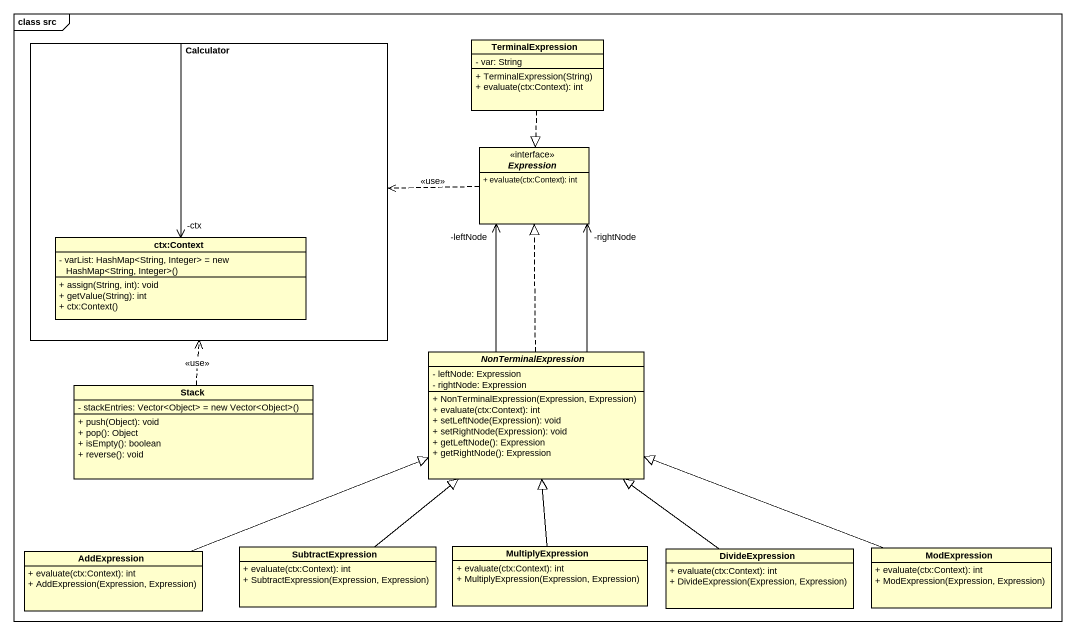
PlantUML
@startuml
mainframe class src
hide circle
hide empty members
skinparam classAttributeIconSize 0
rectangle Calculator {
  class "ctx:Context" as ctx_Context {
    {field} - varList: HashMap<String, Integer> = new HashMap<String, Integer>()
    + assign(String, int): void
    + getValue(String): int
    + ctx:Context()
  }
}
class TerminalExpression {
  - var: String
  + TerminalExpression(String)
  + evaluate(ctx:Context): int
}
interface Expression <<interface>> {
  + evaluate(ctx:Context): int
}
abstract class NonTerminalExpression {
  - leftNode: Expression
  - rightNode: Expression
  + NonTerminalExpression(Expression, Expression)
  + evaluate(ctx:Context): int
  + setLeftNode(Expression): void
  + setRightNode(Expression): void
  + getLeftNode(): Expression
  + getRightNode(): Expression
}
class "Stack" as Stack_ {
  {field} - stackEntries: Vector<Object> = new Vector<Object>()
  + push(Object): void
  + pop(): Object
  + isEmpty(): boolean
  + reverse(): void
}
class AddExpression {
  + evaluate(ctx:Context): int
  + AddExpression(Expression, Expression)
}
class SubtractExpression {
  + evaluate(ctx:Context): int
  + SubtractExpression(Expression, Expression)
}
class MultiplyExpression {
  + evaluate(ctx:Context): int
  + MultiplyExpression(Expression, Expression)
}
class DivideExpression {
  + evaluate(ctx:Context): int
  + DivideExpression(Expression, Expression)
}
class ModExpression {
  + evaluate(ctx:Context): int
  + ModExpression(Expression, Expression)
}
Calculator --> "-ctx" ctx_Context
TerminalExpression ..|> Expression
Expression .left.> Calculator : <<use>>
NonTerminalExpression -up-> "-leftNode" Expression
NonTerminalExpression -up-> "-rightNode" Expression
NonTerminalExpression .up.|> Expression
Stack_ .up.> Calculator : <<use>>
AddExpression -right-|> NonTerminalExpression
SubtractExpression -up-|> NonTerminalExpression
MultiplyExpression -up-|> NonTerminalExpression
DivideExpression -up-|> NonTerminalExpression
ModExpression -left-|> NonTerminalExpression
@enduml
